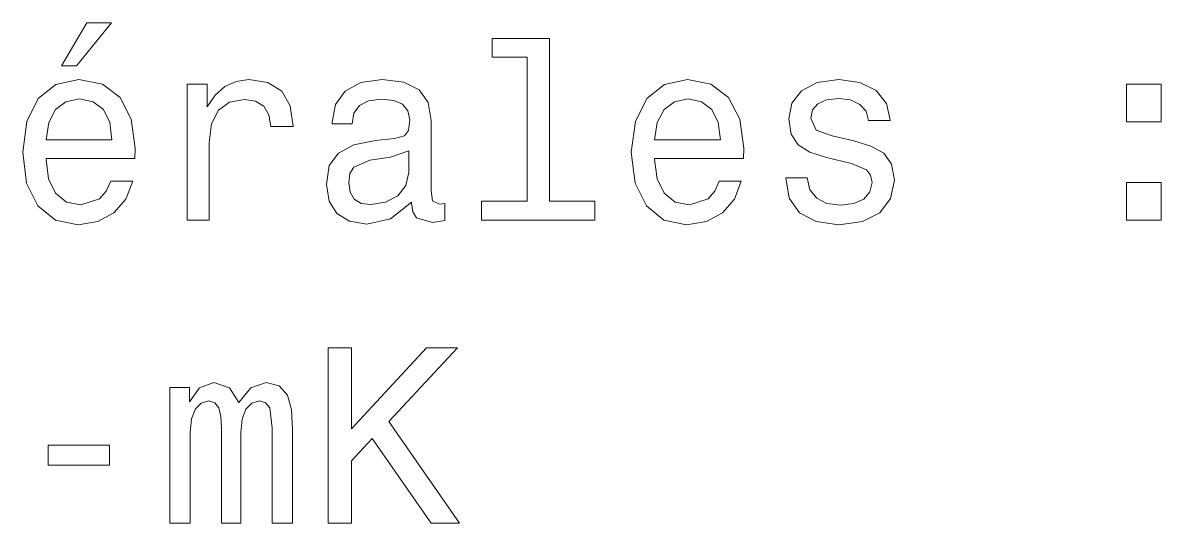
# Model space of a CAD drawing. Extents: x 0 to 297, y 0 to 210.
# Drawn here: x 61.37 to 84.09, y 70.73 to 80.71 of the extents above; entities that cross this region are included whole.
import ezdxf

# ---------------------------------------------------------------- set-up
doc = ezdxf.new("R2010")
doc.units = 0

msp = doc.modelspace()

# ---------------------------------------------------------------- linework, layer by layer
at = {"color": 7, "lineweight": 13}
for points in [[(62.144165, 79.855431), (62.441715, 79.855431), (63.142723, 80.712776), (62.648487, 80.712776)], [(71.438828, 80.026901), (71.438828, 77.15226), (70.526009, 77.15226), (70.526009, 76.77906), (72.790421, 76.77906), (72.790421, 77.15226), (71.882637, 77.15226), (71.882637, 80.400101), (70.742867, 80.400101), (70.742867, 80.026901)], [(61.836529, 78.004562), (63.611744, 78.004562), (63.616787, 78.211334), (63.536095, 78.791306), (63.314194, 79.225029), (62.961166, 79.487274), (62.492149, 79.583092), (62.033215, 79.482231), (61.680187, 79.199806), (61.453243, 78.740875), (61.372551, 78.135689), (61.4482, 77.515373), (61.675144, 77.061478), (62.023129, 76.77906), (62.477016, 76.683243), (62.870392, 76.748802), (63.193157, 76.920273), (63.430187, 77.192604), (63.566357, 77.555717), (63.127594, 77.555717), (63.036816, 77.353989), (62.905693, 77.20269), (62.532494, 77.081657), (62.245029, 77.137131), (62.028172, 77.313644), (61.886959, 77.601105), (61.836529, 77.989433)], [(64.65065, 76.77906), (65.094452, 76.77906), (65.094452, 78.327332), (65.139847, 78.700531), (65.276009, 78.967819), (65.49791, 79.129204), (65.795456, 79.184677), (66.017365, 79.149376), (66.183792, 79.048515), (66.284653, 78.877045), (66.319962, 78.645058), (66.768799, 78.645058), (66.708282, 79.053558), (66.541855, 79.346062), (66.264481, 79.522575), (65.886238, 79.583092), (65.629036, 79.542747), (65.407135, 79.441887), (65.210449, 79.270416), (65.054108, 79.038429), (65.054108, 79.487274), (64.65065, 79.487274)], [(69.129028, 77.132088), (69.129028, 77.116959), (69.154251, 76.945488), (69.229897, 76.824448), (69.547623, 76.72863), (69.794739, 76.768974), (69.794739, 77.111916), (69.688828, 77.096786), (69.547623, 77.162346), (69.5224, 77.364075), (69.5224, 78.76609), (69.461884, 79.124161), (69.28537, 79.37632), (68.977737, 79.527618), (68.544022, 79.583092), (68.120392, 79.522575), (67.807709, 79.351105), (67.611023, 79.083817), (67.545456, 78.730789), (67.545456, 78.700531), (67.943878, 78.700531), (67.979179, 78.912346), (68.090134, 79.063644), (68.271683, 79.154419), (68.528885, 79.18972), (68.776009, 79.164505), (68.952522, 79.08886), (69.058426, 78.957733), (69.093735, 78.776176), (69.073563, 78.564362), (68.992867, 78.458458), (68.791138, 78.40802), (68.412895, 78.367676), (67.979179, 78.276901), (67.671539, 78.115517), (67.48999, 77.863358), (67.434509, 77.490158), (67.48494, 77.157303), (67.641281, 76.910187), (67.893448, 76.753845), (68.241425, 76.698372), (68.710449, 76.804276)], [(73.980621, 78.004562), (75.755829, 78.004562), (75.76088, 78.211334), (75.680183, 78.791306), (75.458282, 79.225029), (75.105255, 79.487274), (74.636238, 79.583092), (74.177307, 79.482231), (73.82428, 79.199806), (73.597336, 78.740875), (73.51664, 78.135689), (73.592285, 77.515373), (73.819229, 77.061478), (74.167221, 76.77906), (74.621109, 76.683243), (75.014481, 76.748802), (75.33725, 76.920273), (75.57428, 77.192604), (75.710449, 77.555717), (75.271683, 77.555717), (75.180908, 77.353989), (75.049782, 77.20269), (74.676582, 77.081657), (74.389114, 77.137131), (74.172256, 77.313644), (74.031052, 77.601105), (73.980621, 77.989433)], [(77.954681, 78.35759), (77.526001, 78.458458), (77.208282, 78.574448), (77.102371, 78.811478), (77.132629, 78.977905), (77.238541, 79.098946), (77.410011, 79.174591), (77.657127, 79.204849), (77.894165, 79.174591), (78.080765, 79.083817), (78.201797, 78.947647), (78.252228, 78.76609), (78.685944, 78.76609), (78.685944, 78.776176), (78.610298, 79.103989), (78.403526, 79.361191), (78.080765, 79.522575), (77.657127, 79.583092), (77.228455, 79.522575), (76.915771, 79.356148), (76.719086, 79.109032), (76.658569, 78.796349), (76.703964, 78.493759), (76.845169, 78.281944), (77.077156, 78.130646), (77.415054, 78.024734), (77.909286, 77.903702), (78.211884, 77.777618), (78.292572, 77.676758), (78.32283, 77.525459), (78.277451, 77.33886), (78.15641, 77.197647), (77.959724, 77.106873), (77.697479, 77.076614), (77.420097, 77.106873), (77.218369, 77.212776), (77.082199, 77.384247), (77.026726, 77.621277), (76.598053, 77.621277), (76.668655, 77.217819), (76.875427, 76.925316), (77.203239, 76.748802), (77.657127, 76.683243), (78.131195, 76.748802), (78.479172, 76.925316), (78.690994, 77.207733), (78.76664, 77.57589), (78.711166, 77.893616), (78.554825, 78.110474), (78.297623, 78.251686)], [(83.396324, 78.735832), (84.092285, 78.735832), (84.092285, 79.487274), (83.396324, 79.487274)], [(61.836529, 78.377762), (61.892002, 78.725746), (62.028172, 78.982948), (62.234943, 79.13929), (62.507278, 79.194763), (62.77457, 79.13929), (62.981342, 78.982948), (63.107422, 78.725746), (63.152809, 78.377762)], [(73.980621, 78.377762), (74.036087, 78.725746), (74.172256, 78.982948), (74.379028, 79.13929), (74.651367, 79.194763), (74.918655, 79.13929), (75.125427, 78.982948), (75.251511, 78.725746), (75.296898, 78.377762)], [(69.078598, 77.727188), (69.018082, 77.464943), (68.856705, 77.263206), (68.614624, 77.132088), (68.317078, 77.0867), (68.125427, 77.111916), (67.989265, 77.192604), (67.903534, 77.333817), (67.878311, 77.530502), (67.898483, 77.707016), (67.979179, 77.833092), (68.301941, 77.974304), (68.710449, 78.034821), (69.078598, 78.155861)], [(83.396324, 76.77906), (84.092285, 76.77906), (84.092285, 77.530502), (83.396324, 77.530502)], [(67.46981, 70.732231), (67.933792, 70.732231), (67.933792, 71.977905), (68.347336, 72.421715), (69.5224, 70.732231), (70.08725, 70.732231), (68.67514, 72.759605), (70.046906, 74.232231), (69.431625, 74.232231), (67.933792, 72.613358), (67.933792, 74.232231), (67.46981, 74.232231)], [(64.307709, 70.732231), (64.716209, 70.732231), (64.716209, 72.542747), (64.741425, 72.815086), (64.817078, 73.011772), (64.933067, 73.127762), (65.084366, 73.173157), (65.205399, 73.132805), (65.286095, 73.031944), (65.326447, 72.860474), (65.341568, 72.63353), (65.341568, 70.732231), (65.724854, 70.732231), (65.724854, 72.542747), (65.750076, 72.810043), (65.825722, 73.006729), (65.946762, 73.127762), (66.098053, 73.173157), (66.219093, 73.132805), (66.299789, 73.031944), (66.35022, 72.63353), (66.35022, 70.732231), (66.758713, 70.732231), (66.758713, 72.603271), (66.733505, 72.9916), (66.652809, 73.289146), (66.491425, 73.470703), (66.229179, 73.536263), (65.921539, 73.435402), (65.684509, 73.142891), (65.49791, 73.430359), (65.185226, 73.536263), (64.897766, 73.435402), (64.70108, 73.152977), (64.70108, 73.440445), (64.307709, 73.440445)], [(61.881916, 71.887131), (63.102379, 71.887131), (63.102379, 72.285545), (61.881916, 72.285545)]]:
    msp.add_lwpolyline(points, close=True, dxfattribs=at)

doc.saveas('drawing.dxf')
